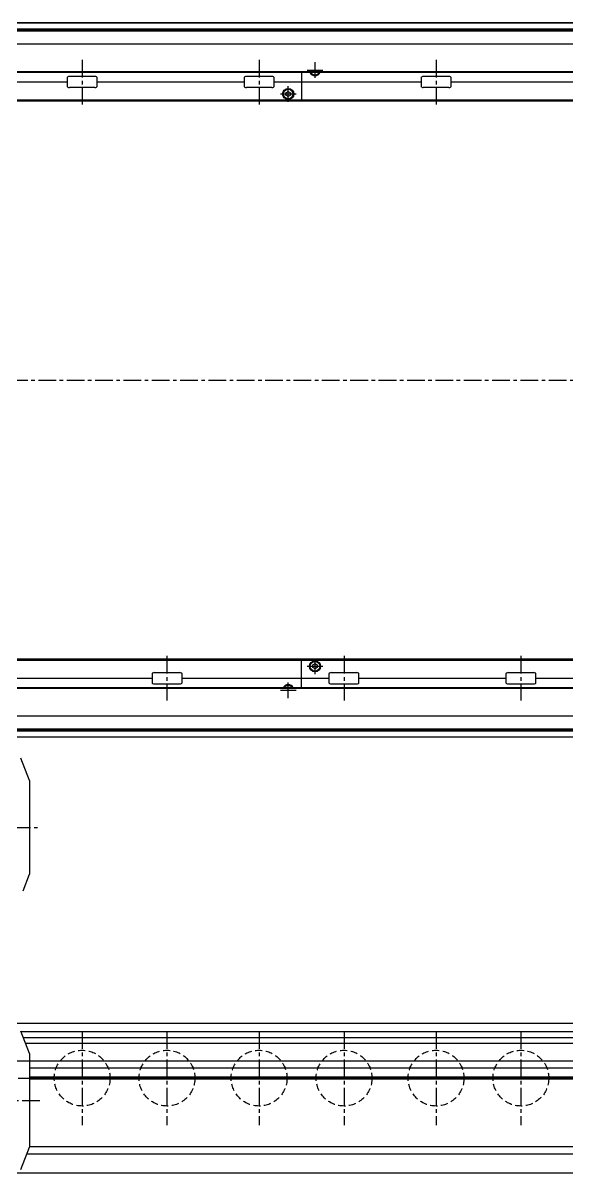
# Model space of a CAD drawing. Extents: x -10 to 4758, y -8 to 1151.
# Drawn here: x 676 to 1163, y 68 to 1098 of the extents above; entities that cross this region are included whole.
import ezdxf

# ---------------------------------------------------------------- set-up
doc = ezdxf.new("R2010")
doc.units = 0
doc.header["$LTSCALE"] = 0.5
doc.linetypes.add('CENTER', pattern=[50.8, 31.75, -6.35, 6.35, -6.35])
doc.linetypes.add('DASHED', pattern=[19.05, 12.7, -6.35])
for name, color, linetype in [('MSM_CENTER', 1, 'CENTER'), ('MSM_CONTINUOUS', 7, 'CONTINUOUS'), ('MSM_DASHED', 4, 'DASHED')]:
    doc.layers.add(name, color=color, linetype=linetype)

msp = doc.modelspace()

# ---------------------------------------------------------------- linework, layer by layer
at = {"layer": 'MSM_CENTER'}
for p, q in [((729.2, 1065.5), (729.2, 1025.5)), ((887.7, 1065.5), (887.7, 1025.5)), ((937.8, 1049.2), (937.8, 1063.3)), ((1046.2, 1065.5), (1046.2, 1025.5)), ((930.8, 1056.2), (944.8, 1056.2)), ((913.8, 1027.7), (913.8, 1041.8)), ((906.8, 1034.8), (920.8, 1034.8)), ((359.8, 778.4), (3950.9, 778.4)), ((805.2, 531.3), (805.2, 491.3)), ((937.8, 515), (937.8, 529)), ((963.8, 531.3), (963.8, 491.3)), ((1122.2, 531.3), (1122.2, 491.3)), ((930.8, 522), (944.8, 522)), ((913.8, 493.5), (913.8, 507.5)), ((906.8, 500.5), (920.8, 500.5)), ((362.3, 377.7), (692.2, 377.7)), ((729.2, 195), (729.2, 111)), ((805.2, 195), (805.2, 111)), ((887.7, 195), (887.7, 111)), ((963.8, 195), (963.8, 111)), ((1046.2, 195), (1046.2, 111)), ((1122.2, 195), (1122.2, 111)), ((367.2, 153), (3941.2, 153)), ((472.2, 133), (692.2, 133))]:
    msp.add_line(p, q, dxfattribs=at)
at = {"layer": 'MSM_CONTINUOUS'}
for p, q in [((3940.8, 1098.4), (370.7, 1098.4)), ((3939.2, 1098.3), (372.2, 1098.3)), ((3914.6, 1092.9), (396.9, 1092.9)), ((3914.6, 1091.2), (396.9, 1091.2)), ((3914.5, 1092), (397, 1092)), ((3939.2, 1079.5), (372.2, 1079.5)), ((3939.2, 1054.1), (372.2, 1054.1)), ((3939.2, 1054.5), (422.2, 1054.5)), ((925.8, 1054.1), (925.8, 1029.4)), ((937.8, 1053.9), (937.4, 1054.1)), ((938.1, 1054.1), (937.8, 1053.9)), ((715.8, 1045.5), (584.2, 1045.5)), ((715.8, 1049.5), (715.8, 1041.5)), ((740.7, 1050.5), (717.8, 1050.5)), ((742.7, 1041.5), (742.7, 1049.5)), ((874.3, 1045.5), (742.7, 1045.5)), ((874.3, 1049.5), (874.3, 1041.5)), ((899.2, 1050.5), (876.3, 1050.5)), ((901.2, 1041.5), (901.2, 1049.5)), ((1032.8, 1045.5), (901.2, 1045.5)), ((1032.8, 1049.5), (1032.8, 1041.5)), ((1057.7, 1050.5), (1034.8, 1050.5)), ((1059.7, 1041.5), (1059.7, 1049.5)), ((1191.3, 1045.5), (1059.7, 1045.5)), ((740.7, 1040.5), (717.8, 1040.5)), ((899.2, 1040.5), (876.3, 1040.5)), ((911.8, 1035.9), (913.8, 1037.1)), ((911.8, 1033.6), (911.8, 1035.9)), ((913.8, 1032.4), (911.8, 1033.6)), ((913.8, 1037.1), (915.8, 1035.9)), ((915.8, 1033.6), (913.8, 1032.4)), ((915.8, 1035.9), (915.8, 1033.6)), ((1057.7, 1040.5), (1034.8, 1040.5)), ((3937.3, 1029.4), (450.3, 1029.4)), ((3940.8, 1028.4), (450.3, 1028.4)), ((3940.8, 528.4), (450.3, 528.4)), ((450.3, 527.4), (3937.3, 527.4)), ((925.8, 502.6), (925.8, 527.4)), ((791.8, 515.3), (791.8, 507.3)), ((793.8, 516.3), (816.7, 516.3)), ((818.7, 507.3), (818.7, 515.3)), ((935.8, 523.2), (937.8, 524.4)), ((935.8, 520.9), (935.8, 523.2)), ((937.8, 519.7), (935.8, 520.9)), ((937.8, 524.4), (939.8, 523.2)), ((939.8, 520.9), (937.8, 519.7)), ((939.8, 523.2), (939.8, 520.9)), ((950.3, 515.3), (950.3, 507.3)), ((952.3, 516.3), (975.2, 516.3)), ((977.2, 507.3), (977.2, 515.3)), ((1108.8, 515.3), (1108.8, 507.3)), ((1110.8, 516.3), (1133.7, 516.3)), ((1135.7, 507.3), (1135.7, 515.3)), ((660.2, 511.3), (791.8, 511.3)), ((793.8, 506.3), (816.7, 506.3)), ((818.7, 511.3), (950.3, 511.3)), ((952.3, 506.3), (975.2, 506.3)), ((977.2, 511.3), (1108.8, 511.3)), ((1110.8, 506.3), (1133.7, 506.3)), ((1135.7, 511.3), (1267.3, 511.3)), ((3939.2, 502.6), (372.2, 502.6)), ((3939.2, 502.2), (422.2, 502.2)), ((913.4, 502.6), (913.8, 502.9)), ((913.8, 502.9), (914.1, 502.6)), ((3939.2, 477.2), (372.2, 477.2)), ((3914.6, 465.6), (396.9, 465.6)), ((3914.6, 463.9), (396.9, 463.9)), ((3914.5, 464.7), (397, 464.7)), ((3940.8, 458.4), (370.7, 458.4)), ((3939.2, 458.4), (372.2, 458.4)), ((682.2, 419.7), (674.2, 439.7)), ((682.2, 419.7), (682.2, 335.7)), ((676.3, 320.7), (682.2, 335.7)), ((3939.2, 202), (372.2, 202)), ((682.2, 175), (674.2, 195)), ((3939.2, 194.6), (674.4, 194.6)), ((3823.2, 189), (676.6, 189)), ((3823.2, 184), (678.6, 184)), ((3723.2, 168.2), (667.2, 168.2)), ((682.2, 175), (682.2, 91)), ((3723.2, 161.8), (682.2, 161.8)), ((3723.2, 153.9), (682.2, 153.9)), ((3723.2, 153), (682.2, 153)), ((3723.2, 152.1), (682.2, 152.1)), ((674.2, 71), (682.2, 91)), ((3723.2, 84.8), (679.7, 84.8)), ((3723.2, 91.3), (682.2, 91.3)), ((3940.8, 68), (472.2, 68))]:
    msp.add_line(p, q, dxfattribs=at)
for centre, radius in [((913.8, 1034.8), 5), ((913.8, 1034.8), 4.25), ((937.8, 522), 5), ((937.8, 522), 4.25)]:
    msp.add_circle(centre, radius, dxfattribs=at)
for centre, radius, start, end in [((937.8, 1056.2), 5, 204.8346, 335.1654), ((937.8, 1056.2), 4.25, 209.6116, 330.3884), ((716.7, 1049.4), 0.882, 115.5328, 172.1027), ((716.7, 1041.6), 0.882, 187.8973, 244.4672), ((717.8, 1047.1), 3.41, 89.6687, 115.2454), ((717.8, 1043.9), 3.41, 244.7546, 270.3313), ((740.7, 1047.1), 3.41, 64.7546, 90.3313), ((740.7, 1043.9), 3.41, 269.6687, 295.2454), ((741.8, 1049.4), 0.882, 7.8973, 64.4672), ((741.8, 1041.6), 0.882, 295.5328, 352.1027), ((875.2, 1049.4), 0.882, 115.5328, 172.1027), ((875.2, 1041.6), 0.882, 187.8973, 244.4672), ((876.3, 1047.1), 3.41, 89.6687, 115.2454), ((876.3, 1043.9), 3.41, 244.7546, 270.3313), ((899.2, 1047.1), 3.41, 64.7546, 90.3313), ((899.2, 1043.9), 3.41, 269.6687, 295.2454), ((900.3, 1049.4), 0.882, 7.8973, 64.4672), ((900.3, 1041.6), 0.882, 295.5328, 352.1027), ((1033.7, 1049.4), 0.882, 115.5328, 172.1027), ((1033.7, 1041.6), 0.882, 187.8973, 244.4672), ((1034.8, 1047.1), 3.41, 89.6687, 115.2454), ((1034.8, 1043.9), 3.41, 244.7546, 270.3313), ((1057.7, 1047.1), 3.41, 64.7546, 90.3313), ((1057.7, 1043.9), 3.41, 269.6687, 295.2454), ((1058.8, 1049.4), 0.882, 7.8973, 64.4672), ((1058.8, 1041.6), 0.882, 295.5328, 352.1027), ((792.7, 515.2), 0.882, 115.5328, 172.1027), ((793.8, 512.9), 3.41, 89.6687, 115.2454), ((816.7, 512.9), 3.41, 64.7546, 90.3313), ((817.8, 515.2), 0.882, 7.8973, 64.4672), ((951.2, 515.2), 0.882, 115.5328, 172.1027), ((952.3, 512.9), 3.41, 89.6687, 115.2454), ((975.2, 512.9), 3.41, 64.7546, 90.3313), ((976.3, 515.2), 0.882, 7.8973, 64.4672), ((1109.7, 515.2), 0.882, 115.5328, 172.1027), ((1110.8, 512.9), 3.41, 89.6687, 115.2454), ((1133.7, 512.9), 3.41, 64.7546, 90.3313), ((1134.8, 515.2), 0.882, 7.8973, 64.4672), ((792.7, 507.4), 0.882, 187.8973, 244.4672), ((793.8, 509.7), 3.41, 244.7546, 270.3313), ((816.7, 509.7), 3.41, 269.6687, 295.2454), ((817.8, 507.4), 0.882, 295.5328, 352.1027), ((913.8, 500.5), 5, 24.8346, 155.1654), ((951.2, 507.4), 0.882, 187.8973, 244.4672), ((952.3, 509.7), 3.41, 244.7546, 270.3313), ((975.2, 509.7), 3.41, 269.6687, 295.2454), ((976.3, 507.4), 0.882, 295.5328, 352.1027), ((1109.7, 507.4), 0.882, 187.8973, 244.4672), ((1110.8, 509.7), 3.41, 244.7546, 270.3313), ((1133.7, 509.7), 3.41, 269.6687, 295.2454), ((1134.8, 507.4), 0.882, 295.5328, 352.1027), ((913.8, 500.5), 4.25, 29.6116, 150.3884)]:
    msp.add_arc(centre, radius, start, end, dxfattribs=at)
at = {"layer": 'MSM_DASHED'}
for centre in [(729.2, 153), (805.2, 153), (887.7, 153), (963.8, 153), (1046.2, 153), (1122.2, 153)]:
    msp.add_circle(centre, 25, dxfattribs=at)

doc.saveas('drawing.dxf')
